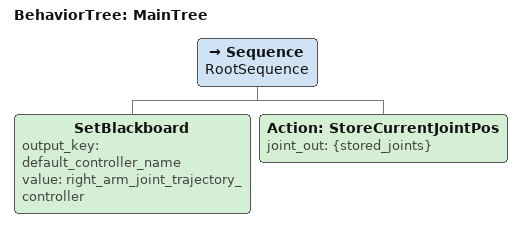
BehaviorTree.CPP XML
<root main_tree_to_execute="MainTree" BTCPP_format="4">
  <include path="tree_nodes_model.xml" />

  <BehaviorTree ID="MainTree">

    <Sequence name="RootSequence">
      <SetBlackboard output_key="default_controller_name" value="right_arm_joint_trajectory_controller"/>

      <Action ID="StoreCurrentJointPos" joint_out="{stored_joints}" />

    </Sequence>
  </BehaviorTree>

</root>
